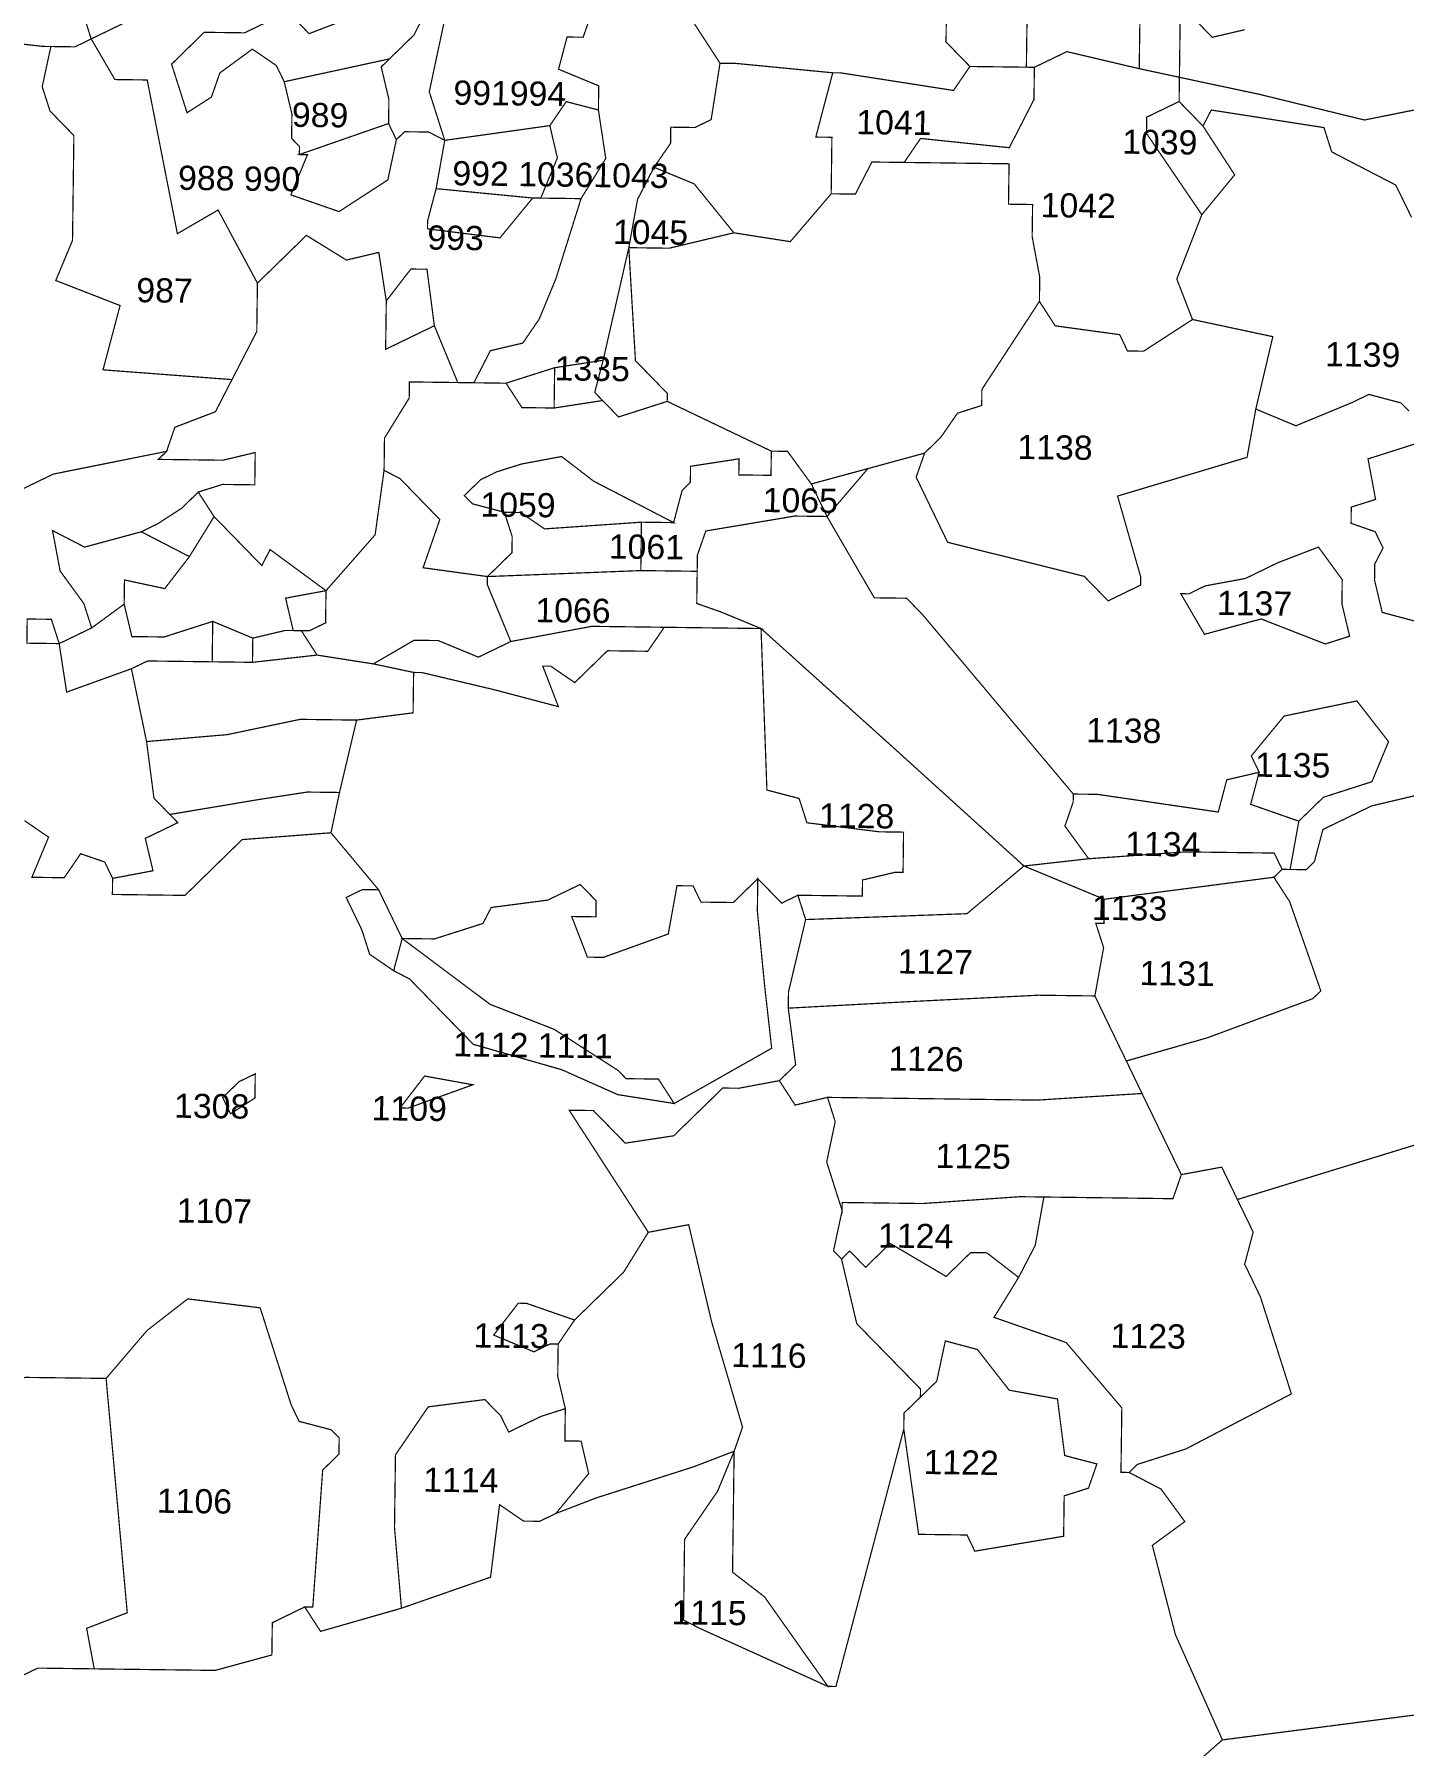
# Model space of a CAD drawing. Header units: metres. Extents: x 259177 to 277314, y 2171367 to 2185445.
# Drawn here: x 268473 to 269147, y 2173006 to 2173847 of the extents above; entities that cross this region are included whole.
import ezdxf

# ---------------------------------------------------------------- set-up
doc = ezdxf.new("R2010")
doc.units = ezdxf.units.M
doc.header["$MEASUREMENT"] = 0
doc.layers.add('SURVEY NO.', color=7, linetype='Continuous')
doc.layers.add('SURVEY PLOT BOUNDARY', color=35, linetype='Continuous')
doc.styles.add('PDF Arial', font='arial.ttf')

# ---------------------------------------------------------------- blocks, each defined once
blk = doc.blocks.new('FEWEWFEWQT')
at = {"layer": 'SURVEY PLOT BOUNDARY', "lineweight": 18, "const_width": 0.001}
for points in [[(282140.5568, 2174205.6694), (282140.5301, 2174205.6628), (282140.5101, 2174205.6828)], [(282140.5034, 2174205.6761), (282140.5034, 2174205.6561), (282140.5034, 2174205.6294), (282140.4701, 2174205.6361), (282140.4701, 2174205.6894)], [(282140.4701, 2174205.6894), (282140.4701, 2174205.6361), (282140.4101, 2174205.6494), (282140.3834, 2174205.6361), (282140.3768, 2174205.6361), (282140.3768, 2174205.6828)], [(282140.3101, 2174205.6894), (282140.3101, 2174205.6561), (282140.3301, 2174205.6361), (282140.3168, 2174205.6161), (282140.2235, 2174205.6294), (282140.2168, 2174205.6294), (282140.1368, 2174205.6361), (282140.1235, 2174205.6361), (282140.0968, 2174205.6761)], [(282140.7501, 2174205.6761), (282140.7368, 2174205.6561), (282140.7368, 2174205.6427), (282140.7501, 2174205.6161), (282140.6568, 2174205.5961), (282140.5701, 2174205.6161), (282140.5034, 2174205.6294), (282140.5034, 2174205.6561), (282140.5034, 2174205.6761)], [(282140.5101, 2174205.6828), (282140.5301, 2174205.6628), (282140.5568, 2174205.6694)], [(282139.8968, 2174205.6761), (282139.8835, 2174205.6094), (282139.8968, 2174205.5694), (282139.8835, 2174205.5761), (282139.8635, 2174205.5761), (282139.8568, 2174205.5694), (282139.8502, 2174205.5827), (282139.8502, 2174205.6027), (282139.8435, 2174205.6294), (282139.8502, 2174205.6361), (282139.8702, 2174205.6561), (282139.8835, 2174205.6828)], [(282139.8168, 2174205.6694), (282139.7835, 2174205.6561), (282139.7702, 2174205.6694)], [(282139.6568, 2174205.6761), (282139.6035, 2174205.6494), (282139.5968, 2174205.6694)], [(282140.0968, 2174205.6761), (282140.1235, 2174205.6361), (282140.1168, 2174205.5894), (282140.1035, 2174205.5827), (282140.0835, 2174205.5827), (282140.0835, 2174205.5694), (282140.0701, 2174205.5494), (282140.0568, 2174205.5227), (282140.0501, 2174205.4827), (282140.0301, 2174205.3894), (282139.9901, 2174205.3827), (282139.9501, 2174205.3694), (282139.9368, 2174205.3694), (282139.9235, 2174205.3694), (282139.9368, 2174205.3961), (282139.9635, 2174205.4027), (282139.9768, 2174205.4227), (282139.9901, 2174205.4561), (282140.0101, 2174205.5227), (282140.0301, 2174205.5561), (282140.0235, 2174205.5961), (282140.0235, 2174205.6161), (282139.9901, 2174205.6294), (282139.9968, 2174205.6561), (282140.0101, 2174205.6561), (282140.0168, 2174205.6761)], [(282139.6968, 2174205.6561), (282139.6702, 2174205.6294), (282139.6835, 2174205.5894), (282139.7035, 2174205.6027), (282139.7102, 2174205.6227), (282139.7368, 2174205.6427), (282139.7568, 2174205.6294), (282139.7635, 2174205.6161), (282139.7702, 2174205.5894), (282139.7702, 2174205.5694), (282139.7768, 2174205.5627), (282139.7768, 2174205.5561), (282139.7835, 2174205.5561), (282139.7702, 2174205.5227), (282139.8102, 2174205.5094), (282139.8502, 2174205.5361), (282139.8568, 2174205.5694), (282139.8635, 2174205.5761), (282139.8835, 2174205.5761), (282139.8968, 2174205.5694), (282139.8902, 2174205.5294), (282139.8835, 2174205.5027), (282139.8835, 2174205.4961), (282139.9435, 2174205.4894), (282139.9701, 2174205.5227), (282139.9768, 2174205.5227), (282140.0101, 2174205.5227), (282139.9901, 2174205.4561), (282139.9768, 2174205.4227), (282139.9635, 2174205.4027), (282139.9368, 2174205.3961), (282139.9235, 2174205.3694), (282139.9102, 2174205.3694), (282139.8902, 2174205.4161), (282139.8835, 2174205.4627), (282139.8702, 2174205.4627), (282139.8502, 2174205.4361), (282139.8435, 2174205.4761), (282139.8168, 2174205.4694), (282139.7835, 2174205.4894), (282139.7435, 2174205.4494), (282139.7102, 2174205.5094), (282139.6768, 2174205.4894), (282139.6502, 2174205.6161), (282139.6235, 2174205.6161), (282139.6035, 2174205.6494), (282139.6568, 2174205.6761)], [(282139.4968, 2174205.6494), (282139.5635, 2174205.6427), (282139.5702, 2174205.6427), (282139.5635, 2174205.6094), (282139.5702, 2174205.5894), (282139.5902, 2174205.5694), (282139.5902, 2174205.5494), (282139.5902, 2174205.5027), (282139.5902, 2174205.4827), (282139.5768, 2174205.4494), (282139.6302, 2174205.4294), (282139.6168, 2174205.3761), (282139.7235, 2174205.3694), (282139.7102, 2174205.3427), (282139.6768, 2174205.3294), (282139.6702, 2174205.3094), (282139.5768, 2174205.2894), (282139.5368, 2174205.2694)], [(282140.6968, 2174205.5161), (282140.6834, 2174205.5427), (282140.6301, 2174205.5694), (282140.6234, 2174205.5894), (282140.5301, 2174205.6027), (282140.5234, 2174205.5894), (282140.5034, 2174205.6094), (282140.5034, 2174205.6294), (282140.5701, 2174205.6161), (282140.6568, 2174205.5961), (282140.7501, 2174205.6161)], [(282140.7034, 2174205.1827), (282140.6768, 2174205.1894), (282140.6701, 2174205.216), (282140.6701, 2174205.2294), (282140.6768, 2174205.2427), (282140.6701, 2174205.256), (282140.6501, 2174205.2627), (282140.6501, 2174205.2761), (282140.6701, 2174205.2827), (282140.6634, 2174205.3161), (282140.7034, 2174205.3294)], [(282140.6968, 2174205.3561), (282140.6901, 2174205.3627), (282140.6634, 2174205.3694), (282140.6501, 2174205.3627), (282140.6034, 2174205.3427), (282140.5701, 2174205.3561), (282140.5834, 2174205.4161), (282140.5168, 2174205.4294), (282140.5034, 2174205.4627), (282140.5234, 2174205.5161), (282140.5501, 2174205.5494), (282140.5234, 2174205.5894), (282140.5301, 2174205.6027), (282140.6234, 2174205.5894), (282140.6301, 2174205.5694), (282140.6834, 2174205.5427), (282140.6968, 2174205.5161)], [(282140.7034, 2174205.3294), (282140.6634, 2174205.3161), (282140.6701, 2174205.2827), (282140.6501, 2174205.2761), (282140.6501, 2174205.2627), (282140.6701, 2174205.256), (282140.6768, 2174205.2427), (282140.6701, 2174205.2294), (282140.6701, 2174205.216), (282140.6768, 2174205.1894), (282140.7034, 2174205.1827)], [(282140.7234, 2174205.0427), (282140.6701, 2174205.0294), (282140.6301, 2174205.0094), (282140.6234, 2174204.9827), (282140.6168, 2174204.976), (282140.6034, 2174204.976), (282140.6101, 2174205.016), (282140.6301, 2174205.036), (282140.6701, 2174205.0494), (282140.6834, 2174205.0827), (282140.6568, 2174205.116), (282140.5968, 2174205.1027), (282140.5701, 2174205.0694), (282140.5768, 2174205.056), (282140.5501, 2174205.0494), (282140.5434, 2174205.0227), (282140.4434, 2174205.036), (282140.4234, 2174205.036), (282140.2968, 2174205.1827), (282140.2835, 2174205.196), (282140.2568, 2174205.196), (282140.2168, 2174205.2627), (282140.2501, 2174205.3027), (282140.2968, 2174205.3161), (282140.2901, 2174205.2961), (282140.3168, 2174205.2427), (282140.4301, 2174205.216), (282140.4501, 2174205.196), (282140.4768, 2174205.2094), (282140.4768, 2174205.216), (282140.4568, 2174205.2827), (282140.5634, 2174205.3161), (282140.5701, 2174205.3561), (282140.6034, 2174205.3427), (282140.6501, 2174205.3627), (282140.6634, 2174205.3694), (282140.6901, 2174205.3627), (282140.6968, 2174205.3561)], [(282139.5368, 2174205.2694), (282139.5768, 2174205.2894), (282139.6702, 2174205.3094), (282139.6635, 2174205.3027), (282139.7168, 2174205.3027), (282139.7435, 2174205.3094), (282139.7435, 2174205.2827), (282139.7168, 2174205.2827), (282139.6968, 2174205.2761), (282139.6835, 2174205.2627), (282139.6635, 2174205.2494), (282139.6502, 2174205.2427), (282139.6035, 2174205.2294), (282139.5768, 2174205.2427), (282139.5835, 2174205.2094), (282139.6035, 2174205.1827), (282139.6102, 2174205.1627), (282139.5835, 2174205.1494), (282139.5768, 2174205.1694), (282139.5568, 2174205.1694)], [(282139.5568, 2174205.1494), (282139.5835, 2174205.1494), (282139.5902, 2174205.1094), (282139.6435, 2174205.1294), (282139.6568, 2174205.0694), (282139.6635, 2174205.0227), (282139.6768, 2174205.0094), (282139.6835, 2174205.0027), (282139.6568, 2174204.9894), (282139.6635, 2174204.9627), (282139.6302, 2174204.956), (282139.6235, 2174204.9694), (282139.6035, 2174204.976), (282139.5902, 2174204.956), (282139.5635, 2174204.956), (282139.5768, 2174204.9894), (282139.5568, 2174205.0027)], [(282140.7501, 2174204.7627), (282140.5634, 2174204.7027), (282140.5501, 2174204.7293), (282140.5168, 2174204.7227), (282140.5101, 2174204.736), (282140.4834, 2174204.7893), (282140.4701, 2174204.816), (282140.5368, 2174204.836), (282140.6234, 2174204.8694), (282140.6301, 2174204.876), (282140.6034, 2174204.9494), (282140.5901, 2174204.9694), (282140.5968, 2174204.976), (282140.6034, 2174204.976), (282140.6168, 2174204.976), (282140.6234, 2174204.9827), (282140.6301, 2174205.0094), (282140.6701, 2174205.0294), (282140.7234, 2174205.0427)], [(282139.5568, 2174205.0027), (282139.5768, 2174204.9894), (282139.5635, 2174204.956), (282139.5902, 2174204.956), (282139.6035, 2174204.976), (282139.6235, 2174204.9694), (282139.6302, 2174204.956), (282139.6302, 2174204.9427), (282139.6902, 2174204.9427), (282139.7368, 2174204.9894), (282139.8102, 2174204.996), (282139.8502, 2174204.9494), (282139.8368, 2174204.9494), (282139.8235, 2174204.9427), (282139.8368, 2174204.916), (282139.8435, 2174204.896), (282139.8635, 2174204.8827), (282139.8768, 2174204.876), (282139.9035, 2174204.8493), (282139.9302, 2174204.8227), (282140.0035, 2174204.8027), (282140.0501, 2174204.7827), (282140.0968, 2174204.776), (282140.1768, 2174204.8227), (282140.1701, 2174204.876), (282140.1635, 2174204.936), (282140.1635, 2174204.9627), (282140.1768, 2174204.9494), (282140.1835, 2174204.9427), (282140.1968, 2174204.9494), (282140.2035, 2174204.9294), (282140.1901, 2174204.8694), (282140.1901, 2174204.856), (282140.1968, 2174204.8093), (282140.1835, 2174204.796), (282140.1501, 2174204.7893), (282140.1368, 2174204.7893), (282140.0968, 2174204.7493), (282140.0568, 2174204.7427), (282140.0301, 2174204.7693), (282140.0101, 2174204.7693), (282140.0768, 2174204.6693), (282140.0568, 2174204.636), (282140.0168, 2174204.596), (282139.9768, 2174204.6093), (282139.9701, 2174204.6093), (282139.9501, 2174204.5827), (282139.9835, 2174204.5693), (282139.9968, 2174204.576), (282140.0035, 2174204.576), (282140.0035, 2174204.5693), (282140.0035, 2174204.5493), (282140.0101, 2174204.5227), (282139.9901, 2174204.516), (282139.9635, 2174204.5027), (282139.9568, 2174204.516), (282139.9435, 2174204.5293), (282139.8968, 2174204.5227), (282139.8702, 2174204.4827), (282139.8702, 2174204.4226), (282139.8768, 2174204.356), (282139.8102, 2174204.336), (282139.7968, 2174204.356), (282139.8035, 2174204.356), (282139.8102, 2174204.4693), (282139.8235, 2174204.4827), (282139.8235, 2174204.496), (282139.8168, 2174204.5027), (282139.7902, 2174204.5093), (282139.7835, 2174204.5227), (282139.7568, 2174204.6027), (282139.6968, 2174204.6093), (282139.6635, 2174204.5827), (282139.6302, 2174204.5427), (282139.5635, 2174204.5427)], [(282140.7901, 2174204.2893), (282140.6501, 2174204.2693), (282140.5568, 2174204.256), (282140.5168, 2174204.3426), (282140.4968, 2174204.416), (282140.5234, 2174204.436), (282140.5034, 2174204.4626), (282140.4768, 2174204.476), (282140.4834, 2174204.4827), (282140.5234, 2174204.496), (282140.6101, 2174204.5427), (282140.5968, 2174204.5827), (282140.5834, 2174204.6227), (282140.5701, 2174204.6493), (282140.5768, 2174204.676), (282140.5634, 2174204.7027), (282140.7501, 2174204.7627)], [(282139.5235, 2174204.276), (282139.5768, 2174204.3026), (282139.6235, 2174204.3026), (282139.7235, 2174204.3026), (282139.7702, 2174204.316), (282139.7702, 2174204.3426), (282139.7968, 2174204.356), (282139.8102, 2174204.336), (282139.8768, 2174204.356), (282139.9501, 2174204.3826), (282139.9568, 2174204.4426), (282139.9768, 2174204.4293), (282139.9901, 2174204.4293), (282140.0035, 2174204.436), (282140.0368, 2174204.4493), (282140.1168, 2174204.476), (282140.1501, 2174204.4893), (282140.1368, 2174204.456), (282140.1101, 2174204.416), (282140.1101, 2174204.376), (282140.1101, 2174204.3493), (282140.1235, 2174204.3426), (282140.2301, 2174204.296), (282140.2368, 2174204.296), (282140.2901, 2174204.5093), (282140.3035, 2174204.4226), (282140.3435, 2174204.4226), (282140.3501, 2174204.4093), (282140.4234, 2174204.4226), (282140.4234, 2174204.456), (282140.4434, 2174204.4626), (282140.4501, 2174204.4827), (282140.4234, 2174204.4893), (282140.4168, 2174204.536), (282140.3768, 2174204.5427), (282140.3501, 2174204.576), (282140.3235, 2174204.5827), (282140.3168, 2174204.5493), (282140.3101, 2174204.5427), (282140.3035, 2174204.536), (282140.3035, 2174204.5427), (282140.2835, 2174204.5627), (282140.2501, 2174204.596), (282140.2368, 2174204.6493), (282140.2435, 2174204.656), (282140.2568, 2174204.6427), (282140.2768, 2174204.6627), (282140.3235, 2174204.636), (282140.3435, 2174204.656), (282140.3568, 2174204.656), (282140.3834, 2174204.636), (282140.3635, 2174204.6027), (282140.4234, 2174204.5827), (282140.4701, 2174204.5293), (282140.4701, 2174204.476), (282140.4768, 2174204.476), (282140.5034, 2174204.4626), (282140.5234, 2174204.436), (282140.4968, 2174204.416), (282140.5168, 2174204.3426), (282140.5568, 2174204.256), (282140.4901, 2174204.196)]]:
    blk.add_lwpolyline(points, dxfattribs=at)
for points in [[(282139.6435, 2174205.7161), (282139.5968, 2174205.6961), (282139.5968, 2174205.6694), (282139.6035, 2174205.6494), (282139.5902, 2174205.6427), (282139.5702, 2174205.6427), (282139.5635, 2174205.6427), (282139.4968, 2174205.6494), (282139.5368, 2174205.7294), (282139.5568, 2174205.7294), (282139.6635, 2174205.7561), (282139.7102, 2174205.7761), (282139.7168, 2174205.7561)], [(282139.8502, 2174205.6361), (282139.7635, 2174205.6161), (282139.7568, 2174205.6294), (282139.7368, 2174205.6427), (282139.7102, 2174205.6227), (282139.7035, 2174205.6027), (282139.6835, 2174205.5894), (282139.6702, 2174205.6294), (282139.6968, 2174205.6561), (282139.7302, 2174205.6561), (282139.7568, 2174205.6694), (282139.7702, 2174205.6694), (282139.7835, 2174205.6561), (282139.8168, 2174205.6694), (282139.8768, 2174205.7028), (282139.8835, 2174205.6828), (282139.8702, 2174205.6561)], [(282140.0235, 2174205.5961), (282139.9968, 2174205.6027), (282139.9835, 2174205.5827), (282139.8968, 2174205.5694), (282139.8835, 2174205.6094), (282139.8968, 2174205.6761), (282139.9302, 2174205.6894), (282139.9435, 2174205.6894), (282139.9501, 2174205.6894), (282139.9768, 2174205.6894), (282139.9968, 2174205.6828), (282140.0168, 2174205.6761), (282140.0101, 2174205.6561), (282139.9968, 2174205.6561), (282139.9901, 2174205.6294), (282140.0235, 2174205.6161)], [(282140.3768, 2174205.6828), (282140.3768, 2174205.6361), (282140.3301, 2174205.6361), (282140.3101, 2174205.6561), (282140.3101, 2174205.6894), (282140.3301, 2174205.6961)], [(282139.7435, 2174205.4494), (282139.7435, 2174205.4094), (282139.7235, 2174205.3694), (282139.6168, 2174205.3761), (282139.6302, 2174205.4294), (282139.5768, 2174205.4494), (282139.5902, 2174205.4827), (282139.5902, 2174205.5027), (282139.5902, 2174205.5494), (282139.5902, 2174205.5694), (282139.5702, 2174205.5894), (282139.5635, 2174205.6094), (282139.5702, 2174205.6427), (282139.5902, 2174205.6427), (282139.6035, 2174205.6494), (282139.6235, 2174205.6161), (282139.6502, 2174205.6161), (282139.6768, 2174205.4894), (282139.7102, 2174205.5094)], [(282140.4701, 2174205.6361), (282140.5034, 2174205.6294), (282140.5034, 2174205.6094), (282140.4768, 2174205.5961), (282140.4768, 2174205.5827), (282140.5234, 2174205.5161), (282140.5034, 2174205.4627), (282140.5168, 2174205.4294), (282140.4768, 2174205.4027), (282140.4634, 2174205.4027), (282140.4568, 2174205.4161), (282140.4034, 2174205.4227), (282140.3901, 2174205.4427), (282140.3901, 2174205.4627), (282140.3834, 2174205.4961), (282140.3834, 2174205.5227), (282140.3635, 2174205.5227), (282140.3635, 2174205.5561), (282140.3101, 2174205.5561), (282140.2768, 2174205.5561), (282140.2901, 2174205.5761), (282140.3635, 2174205.5694), (282140.3834, 2174205.6094), (282140.3834, 2174205.6361), (282140.4101, 2174205.6494)], [(282139.8502, 2174205.5827), (282139.7768, 2174205.5561), (282139.7768, 2174205.5627), (282139.7702, 2174205.5694), (282139.7702, 2174205.5894), (282139.7635, 2174205.6161), (282139.8502, 2174205.6361), (282139.8435, 2174205.6294), (282139.8502, 2174205.6027)], [(282140.2168, 2174205.6294), (282140.2101, 2174205.6027), (282140.2035, 2174205.5761), (282140.2168, 2174205.5761), (282140.2168, 2174205.5294), (282140.1835, 2174205.4894), (282140.1368, 2174205.4961), (282140.1035, 2174205.5361), (282140.0701, 2174205.5494), (282140.0835, 2174205.5694), (282140.0835, 2174205.5827), (282140.1035, 2174205.5827), (282140.1168, 2174205.5894), (282140.1235, 2174205.6361), (282140.1368, 2174205.6361)], [(282140.3834, 2174205.6361), (282140.3834, 2174205.6094), (282140.3635, 2174205.5694), (282140.2901, 2174205.5761), (282140.2768, 2174205.5561), (282140.2501, 2174205.5561), (282140.2368, 2174205.5294), (282140.2168, 2174205.5294), (282140.2168, 2174205.5761), (282140.2035, 2174205.5761), (282140.2101, 2174205.6027), (282140.2168, 2174205.6294), (282140.2235, 2174205.6294), (282140.3168, 2174205.6161), (282140.3301, 2174205.6361), (282140.3768, 2174205.6361)], [(282140.0101, 2174205.5227), (282139.9768, 2174205.5227), (282139.9901, 2174205.5561), (282139.9835, 2174205.5827), (282139.9968, 2174205.6027), (282140.0235, 2174205.5961), (282140.0301, 2174205.5561)], [(282140.5234, 2174205.5894), (282140.5501, 2174205.5494), (282140.5234, 2174205.5161), (282140.4768, 2174205.5827), (282140.4768, 2174205.5961), (282140.5034, 2174205.6094)], [(282139.8568, 2174205.5694), (282139.8502, 2174205.5361), (282139.8102, 2174205.5094), (282139.7702, 2174205.5227), (282139.7835, 2174205.5561), (282139.7768, 2174205.5561), (282139.8502, 2174205.5827)], [(282139.9701, 2174205.5227), (282139.8902, 2174205.5294), (282139.8968, 2174205.5694), (282139.9835, 2174205.5827), (282139.9901, 2174205.5561), (282139.9768, 2174205.5227)], [(282140.2768, 2174205.5561), (282140.3101, 2174205.5561), (282140.3635, 2174205.5561), (282140.3635, 2174205.5227), (282140.3834, 2174205.5227), (282140.3834, 2174205.4961), (282140.3901, 2174205.4627), (282140.3901, 2174205.4427), (282140.3435, 2174205.3694), (282140.3435, 2174205.3561), (282140.3235, 2174205.3494), (282140.3101, 2174205.3294), (282140.2968, 2174205.3161), (282140.2501, 2174205.3027), (282140.2035, 2174205.2894), (282140.1835, 2174205.3161), (282140.1701, 2174205.3161), (282140.0835, 2174205.3561), (282140.0835, 2174205.3627), (282140.0568, 2174205.3894), (282140.0501, 2174205.4827), (282140.0835, 2174205.4827), (282140.1368, 2174205.4961), (282140.1835, 2174205.4894), (282140.2168, 2174205.5294), (282140.2368, 2174205.5294), (282140.2501, 2174205.5561)], [(282140.1368, 2174205.4961), (282140.0835, 2174205.4827), (282140.0501, 2174205.4827), (282140.0568, 2174205.5227), (282140.0701, 2174205.5494), (282140.1035, 2174205.5361)], [(282139.9701, 2174205.5227), (282139.9435, 2174205.4894), (282139.8835, 2174205.4961), (282139.8835, 2174205.5027), (282139.8902, 2174205.5294)], [(282139.8502, 2174205.4361), (282139.8502, 2174205.3961), (282139.8902, 2174205.4161), (282139.9102, 2174205.3694), (282139.8702, 2174205.3694), (282139.8702, 2174205.3561), (282139.8502, 2174205.3227), (282139.8502, 2174205.2961), (282139.8435, 2174205.2427), (282139.8035, 2174205.196), (282139.7568, 2174205.2294), (282139.7502, 2174205.216), (282139.7102, 2174205.256), (282139.6968, 2174205.2761), (282139.7168, 2174205.2827), (282139.7435, 2174205.2827), (282139.7435, 2174205.3094), (282139.7168, 2174205.3027), (282139.6635, 2174205.3027), (282139.6702, 2174205.3094), (282139.6768, 2174205.3294), (282139.7102, 2174205.3427), (282139.7235, 2174205.3694), (282139.7435, 2174205.4094), (282139.7435, 2174205.4494), (282139.7835, 2174205.4894), (282139.8168, 2174205.4694), (282139.8435, 2174205.4761)], [(282140.0835, 2174205.3561), (282140.0435, 2174205.3427), (282140.0301, 2174205.3561), (282140.0235, 2174205.3627), (282140.0301, 2174205.3894), (282140.0501, 2174205.4827), (282140.0568, 2174205.3894), (282140.0835, 2174205.3627)], [(282139.8902, 2174205.4161), (282139.8502, 2174205.3961), (282139.8502, 2174205.4361), (282139.8702, 2174205.4627), (282139.8835, 2174205.4627)], [(282140.5168, 2174205.4294), (282140.5834, 2174205.4161), (282140.5701, 2174205.3561), (282140.5634, 2174205.3161), (282140.4568, 2174205.2827), (282140.4768, 2174205.216), (282140.4768, 2174205.2094), (282140.4501, 2174205.196), (282140.4301, 2174205.216), (282140.3168, 2174205.2427), (282140.2901, 2174205.2961), (282140.2968, 2174205.3161), (282140.3101, 2174205.3294), (282140.3235, 2174205.3494), (282140.3435, 2174205.3561), (282140.3435, 2174205.3694), (282140.3901, 2174205.4427), (282140.4034, 2174205.4227), (282140.4568, 2174205.4161), (282140.4634, 2174205.4027), (282140.4768, 2174205.4027)], [(282139.9901, 2174205.3494), (282139.9635, 2174205.3494), (282139.9501, 2174205.3694), (282139.9901, 2174205.3827)], [(282140.0301, 2174205.3561), (282139.9901, 2174205.3494), (282139.9901, 2174205.3827), (282140.0301, 2174205.3894), (282140.0235, 2174205.3627)], [(282139.9102, 2174205.3694), (282139.9235, 2174205.3694), (282139.9368, 2174205.3694), (282139.9501, 2174205.3694), (282139.9635, 2174205.3494), (282139.9901, 2174205.3494), (282140.0301, 2174205.3561), (282140.0435, 2174205.3427), (282140.0835, 2174205.3561), (282140.1701, 2174205.3161), (282140.1701, 2174205.2961), (282140.1435, 2174205.2961), (282140.1435, 2174205.3094), (282140.1035, 2174205.3027), (282140.1035, 2174205.2894), (282140.0968, 2174205.2827), (282140.0901, 2174205.256), (282140.0235, 2174205.2894), (282139.9968, 2174205.3094), (282139.9635, 2174205.3027), (282139.9435, 2174205.2961), (282139.9302, 2174205.2894), (282139.9168, 2174205.2761), (282139.9235, 2174205.2694), (282139.9501, 2174205.2627), (282139.9568, 2174205.2427), (282139.9568, 2174205.2294), (282139.9368, 2174205.2094), (282139.8835, 2174205.216), (282139.8968, 2174205.256), (282139.8635, 2174205.2894), (282139.8502, 2174205.2961), (282139.8502, 2174205.3227), (282139.8702, 2174205.3561), (282139.8702, 2174205.3694)], [(282140.0635, 2174205.256), (282139.9835, 2174205.2494), (282139.9635, 2174205.2627), (282139.9501, 2174205.2627), (282139.9235, 2174205.2694), (282139.9168, 2174205.2761), (282139.9302, 2174205.2894), (282139.9435, 2174205.2961), (282139.9635, 2174205.3027), (282139.9968, 2174205.3094), (282140.0235, 2174205.2894), (282140.0901, 2174205.256)], [(282140.2035, 2174205.2894), (282140.2168, 2174205.2627), (282140.1901, 2174205.2627), (282140.1168, 2174205.2494), (282140.1101, 2174205.2294), (282140.1101, 2174205.216), (282140.0635, 2174205.216), (282140.0635, 2174205.236), (282140.0635, 2174205.256), (282140.0901, 2174205.256), (282140.0968, 2174205.2827), (282140.1035, 2174205.2894), (282140.1035, 2174205.3027), (282140.1435, 2174205.3094), (282140.1435, 2174205.2961), (282140.1701, 2174205.2961), (282140.1701, 2174205.3161), (282140.1835, 2174205.3161)], [(282139.9368, 2174205.2094), (282139.9368, 2174205.2027), (282139.9568, 2174205.156), (282139.9302, 2174205.1427), (282139.8968, 2174205.156), (282139.8768, 2174205.156), (282139.8435, 2174205.136), (282139.7968, 2174205.1427), (282139.7835, 2174205.1627), (282139.7902, 2174205.1627), (282139.8035, 2174205.1694), (282139.8035, 2174205.196), (282139.8435, 2174205.2427), (282139.8502, 2174205.2961), (282139.8635, 2174205.2894), (282139.8968, 2174205.256), (282139.8835, 2174205.216)], [(282140.2035, 2174205.2894), (282140.2501, 2174205.3027), (282140.2168, 2174205.2627)], [(282139.6902, 2174205.2227), (282139.6502, 2174205.2427), (282139.6635, 2174205.2494), (282139.6835, 2174205.2627), (282139.6968, 2174205.2761), (282139.7102, 2174205.256)], [(282139.8035, 2174205.196), (282139.7702, 2174205.1894), (282139.7768, 2174205.1627), (282139.7702, 2174205.1627), (282139.7435, 2174205.156), (282139.7102, 2174205.1694), (282139.6702, 2174205.156), (282139.6435, 2174205.156), (282139.6368, 2174205.1827), (282139.6368, 2174205.2027), (282139.6702, 2174205.196), (282139.6902, 2174205.2227), (282139.7102, 2174205.256), (282139.7502, 2174205.216), (282139.7568, 2174205.2294)], [(282140.0635, 2174205.256), (282140.0635, 2174205.236), (282140.0635, 2174205.216), (282139.9368, 2174205.2094), (282139.9568, 2174205.2294), (282139.9568, 2174205.2427), (282139.9501, 2174205.2627), (282139.9635, 2174205.2627), (282139.9835, 2174205.2494)], [(282140.4234, 2174205.036), (282140.4234, 2174205.0294), (282140.4168, 2174205.0094), (282140.4368, 2174204.9827), (282140.3834, 2174204.976), (282140.2701, 2174205.076), (282140.1635, 2174205.1694), (282140.1301, 2174205.1827), (282140.1101, 2174205.1894), (282140.1101, 2174205.216), (282140.1101, 2174205.2294), (282140.1168, 2174205.2494), (282140.1901, 2174205.2627), (282140.2168, 2174205.2627), (282140.2568, 2174205.196), (282140.2835, 2174205.196), (282140.2968, 2174205.1827)], [(282139.6502, 2174205.2427), (282139.6902, 2174205.2227), (282139.6702, 2174205.196), (282139.6368, 2174205.2027), (282139.6368, 2174205.1827), (282139.6102, 2174205.1627), (282139.6035, 2174205.1827), (282139.5835, 2174205.2094), (282139.5768, 2174205.2427), (282139.6035, 2174205.2294)], [(282140.6434, 2174205.196), (282140.6501, 2174205.1694), (282140.6301, 2174205.1627), (282140.5768, 2174205.1827), (282140.5301, 2174205.1694), (282140.5101, 2174205.2027), (282140.5168, 2174205.2027), (282140.5301, 2174205.2094), (282140.5634, 2174205.216), (282140.5901, 2174205.2294), (282140.6234, 2174205.2427), (282140.6434, 2174205.216)], [(282140.6434, 2174205.196), (282140.6434, 2174205.216), (282140.6234, 2174205.2427), (282140.5901, 2174205.2294), (282140.5634, 2174205.216), (282140.5301, 2174205.2094), (282140.5168, 2174205.2027), (282140.5101, 2174205.2027), (282140.5301, 2174205.1694), (282140.5768, 2174205.1827), (282140.6301, 2174205.1627), (282140.6501, 2174205.1694)], [(282140.1635, 2174205.1694), (282140.0968, 2174205.1694), (282140.0835, 2174205.1694), (282140.0501, 2174205.1694), (282140.0235, 2174205.1694), (282139.9568, 2174205.156), (282139.9368, 2174205.2027), (282139.9368, 2174205.2094), (282140.0635, 2174205.216), (282140.1101, 2174205.216), (282140.1101, 2174205.1894), (282140.1301, 2174205.1827)], [(282139.7902, 2174205.1627), (282139.7768, 2174205.1627), (282139.7702, 2174205.1894), (282139.8035, 2174205.196), (282139.8035, 2174205.1694)], [(282139.7102, 2174205.1694), (282139.7102, 2174205.136), (282139.6568, 2174205.136), (282139.6435, 2174205.1294), (282139.5902, 2174205.1094), (282139.5835, 2174205.1494), (282139.6102, 2174205.1627), (282139.6368, 2174205.1827), (282139.6435, 2174205.156), (282139.6702, 2174205.156)], [(282139.5835, 2174205.1494), (282139.5568, 2174205.1494), (282139.5568, 2174205.1694), (282139.5768, 2174205.1694)], [(282139.7435, 2174205.156), (282139.7435, 2174205.136), (282139.7102, 2174205.136), (282139.7102, 2174205.1694)], [(282140.1635, 2174205.1694), (282140.1701, 2174205.036), (282140.1968, 2174205.0294), (282140.2035, 2174205.0094), (282140.2635, 2174205.0027), (282140.2835, 2174205.0027), (282140.2835, 2174204.9694), (282140.2768, 2174204.9694), (282140.2501, 2174204.9627), (282140.2501, 2174204.9494), (282140.1968, 2174204.9494), (282140.1835, 2174204.9427), (282140.1768, 2174204.9494), (282140.1635, 2174204.9627), (282140.1435, 2174204.9427), (282140.1168, 2174204.9427), (282140.1101, 2174204.956), (282140.0968, 2174204.956), (282140.0901, 2174204.916), (282140.0368, 2174204.896), (282140.0235, 2174204.896), (282140.0101, 2174204.9294), (282140.0301, 2174204.9294), (282140.0301, 2174204.9427), (282140.0168, 2174204.956), (282139.9901, 2174204.9427), (282139.9435, 2174204.936), (282139.9368, 2174204.9227), (282139.8968, 2174204.9094), (282139.8702, 2174204.9094), (282139.8502, 2174204.9494), (282139.8102, 2174204.996), (282139.8168, 2174205.0294), (282139.8302, 2174205.0894), (282139.8768, 2174205.096), (282139.8768, 2174205.1294), (282139.8835, 2174205.1294), (282139.9435, 2174205.116), (282139.9968, 2174205.1027), (282139.9835, 2174205.136), (282139.9901, 2174205.136), (282140.0101, 2174205.1227), (282140.0368, 2174205.1494), (282140.0701, 2174205.1494), (282140.0835, 2174205.1694), (282140.0968, 2174205.1694)], [(282139.9568, 2174205.156), (282140.0235, 2174205.1694), (282140.0501, 2174205.1694), (282140.0835, 2174205.1694), (282140.0701, 2174205.1494), (282140.0368, 2174205.1494), (282140.0101, 2174205.1227), (282139.9901, 2174205.136), (282139.9835, 2174205.136), (282139.9968, 2174205.1027), (282139.9435, 2174205.116), (282139.8835, 2174205.1294), (282139.8768, 2174205.1294), (282139.8435, 2174205.136), (282139.8768, 2174205.156), (282139.8968, 2174205.156), (282139.9302, 2174205.1427)], [(282140.3834, 2174204.976), (282140.3368, 2174204.936), (282140.2035, 2174204.9294), (282140.1968, 2174204.9494), (282140.2501, 2174204.9494), (282140.2501, 2174204.9627), (282140.2768, 2174204.9694), (282140.2835, 2174204.9694), (282140.2835, 2174205.0027), (282140.2635, 2174205.0027), (282140.2035, 2174205.0094), (282140.1968, 2174205.0294), (282140.1701, 2174205.036), (282140.1635, 2174205.1694), (282140.2701, 2174205.076)], [(282139.7768, 2174205.1627), (282139.7902, 2174205.1627), (282139.7835, 2174205.1627), (282139.7968, 2174205.1427), (282139.7435, 2174205.136), (282139.7435, 2174205.156), (282139.7702, 2174205.1627)], [(282139.8302, 2174205.0894), (282139.7835, 2174205.0894), (282139.7235, 2174205.076), (282139.6568, 2174205.0694), (282139.6435, 2174205.1294), (282139.6568, 2174205.136), (282139.7102, 2174205.136), (282139.7435, 2174205.136), (282139.7968, 2174205.1427), (282139.8435, 2174205.136), (282139.8768, 2174205.1294), (282139.8768, 2174205.096)], [(282140.6101, 2174205.016), (282140.5701, 2174205.0294), (282140.5768, 2174205.056), (282140.5701, 2174205.0694), (282140.5968, 2174205.1027), (282140.6568, 2174205.116), (282140.6834, 2174205.0827), (282140.6701, 2174205.0494), (282140.6301, 2174205.036)], [(282139.6568, 2174205.0694), (282139.7235, 2174205.076), (282139.7835, 2174205.0894), (282139.8302, 2174205.0894), (282139.8168, 2174205.0294), (282139.7902, 2174205.0294), (282139.7502, 2174205.0227), (282139.6768, 2174205.0094), (282139.6635, 2174205.0227)], [(282140.6034, 2174204.976), (282140.5968, 2174204.976), (282140.5901, 2174204.9894), (282140.5168, 2174204.9894), (282140.4368, 2174204.9827), (282140.4168, 2174205.0094), (282140.4234, 2174205.0294), (282140.4234, 2174205.036), (282140.4434, 2174205.036), (282140.5434, 2174205.0227), (282140.5501, 2174205.0494), (282140.5768, 2174205.056), (282140.5701, 2174205.0294), (282140.6101, 2174205.016)], [(282139.6768, 2174205.0094), (282139.7502, 2174205.0227), (282139.7902, 2174205.0294), (282139.8168, 2174205.0294), (282139.8102, 2174204.996), (282139.7368, 2174204.9894), (282139.6902, 2174204.9427), (282139.6302, 2174204.9427), (282139.6302, 2174204.956), (282139.6635, 2174204.9627), (282139.6568, 2174204.9894), (282139.6835, 2174205.0027)], [(282140.5968, 2174204.976), (282140.5901, 2174204.9694), (282140.4501, 2174204.9494), (282140.3834, 2174204.976), (282140.4368, 2174204.9827), (282140.5168, 2174204.9894), (282140.5901, 2174204.9894)], [(282140.4434, 2174204.8694), (282140.3968, 2174204.8694), (282140.2901, 2174204.8627), (282140.1901, 2174204.856), (282140.1901, 2174204.8694), (282140.2035, 2174204.9294), (282140.3368, 2174204.936), (282140.3834, 2174204.976), (282140.4501, 2174204.9494), (282140.4501, 2174204.9294), (282140.4434, 2174204.9294), (282140.4501, 2174204.9094)], [(282140.4701, 2174204.816), (282140.4434, 2174204.8694), (282140.4501, 2174204.9094), (282140.4434, 2174204.9294), (282140.4501, 2174204.9294), (282140.4501, 2174204.9494), (282140.5901, 2174204.9694), (282140.6034, 2174204.9494), (282140.6301, 2174204.876), (282140.6234, 2174204.8694), (282140.5368, 2174204.836)], [(282140.0968, 2174204.776), (282140.0835, 2174204.796), (282140.0568, 2174204.796), (282140.0501, 2174204.8027), (282139.9968, 2174204.836), (282139.9435, 2174204.856), (282139.8702, 2174204.9094), (282139.8968, 2174204.9094), (282139.9368, 2174204.9227), (282139.9435, 2174204.936), (282139.9901, 2174204.9427), (282140.0168, 2174204.956), (282140.0301, 2174204.9427), (282140.0301, 2174204.9294), (282140.0101, 2174204.9294), (282140.0235, 2174204.896), (282140.0368, 2174204.896), (282140.0901, 2174204.916), (282140.0968, 2174204.956), (282140.1101, 2174204.956), (282140.1168, 2174204.9427), (282140.1435, 2174204.9427), (282140.1635, 2174204.9627), (282140.1635, 2174204.936), (282140.1701, 2174204.876), (282140.1768, 2174204.8227)], [(282139.8702, 2174204.9094), (282139.8635, 2174204.8827), (282139.8435, 2174204.896), (282139.8368, 2174204.916), (282139.8235, 2174204.9427), (282139.8368, 2174204.9494), (282139.8502, 2174204.9494)], [(282139.8635, 2174204.8827), (282139.8702, 2174204.9094), (282139.9435, 2174204.856), (282139.9968, 2174204.836), (282140.0501, 2174204.8027), (282140.0568, 2174204.796), (282140.0835, 2174204.796), (282140.0968, 2174204.776), (282140.0501, 2174204.7827), (282140.0035, 2174204.8027), (282139.9302, 2174204.8227), (282139.9035, 2174204.8493), (282139.8768, 2174204.876)], [(282140.4701, 2174204.816), (282140.4834, 2174204.7893), (282140.3968, 2174204.7827), (282140.3301, 2174204.7827), (282140.2235, 2174204.7827), (282140.1968, 2174204.776), (282140.1835, 2174204.796), (282140.1968, 2174204.8093), (282140.1901, 2174204.856), (282140.2901, 2174204.8627), (282140.3968, 2174204.8694), (282140.4434, 2174204.8694)], [(282139.7502, 2174204.776), (282139.7302, 2174204.7627), (282139.7235, 2174204.776), (282139.7368, 2174204.7893), (282139.7502, 2174204.796)], [(282139.7502, 2174204.776), (282139.7502, 2174204.796), (282139.7368, 2174204.7893), (282139.7235, 2174204.776), (282139.7302, 2174204.7627)], [(282139.9302, 2174204.7893), (282139.8768, 2174204.7693), (282139.8702, 2174204.7693), (282139.8902, 2174204.796)], [(282139.9302, 2174204.7893), (282139.8902, 2174204.796), (282139.8702, 2174204.7693), (282139.8768, 2174204.7693)], [(282140.2235, 2174204.7827), (282140.2301, 2174204.7627), (282140.2235, 2174204.7293), (282140.2368, 2174204.6893), (282140.2301, 2174204.656), (282140.2368, 2174204.6493), (282140.2501, 2174204.596), (282140.2835, 2174204.5627), (282140.3035, 2174204.5427), (282140.3035, 2174204.536), (282140.2901, 2174204.5227), (282140.2901, 2174204.5093), (282140.2368, 2174204.296), (282140.2301, 2174204.296), (282140.1768, 2174204.3693), (282140.1501, 2174204.3893), (282140.1501, 2174204.4827), (282140.1501, 2174204.4893), (282140.1568, 2174204.5093), (282140.1301, 2174204.596), (282140.1101, 2174204.676), (282140.0768, 2174204.6693), (282140.0101, 2174204.7693), (282140.0301, 2174204.7693), (282140.0568, 2174204.7427), (282140.0968, 2174204.7493), (282140.1368, 2174204.7893), (282140.1501, 2174204.7893), (282140.1835, 2174204.796), (282140.1968, 2174204.776)], [(282140.5168, 2174204.7227), (282140.5101, 2174204.7027), (282140.4034, 2174204.7027), (282140.3834, 2174204.7027), (282140.3035, 2174204.696), (282140.2368, 2174204.696), (282140.2368, 2174204.6893), (282140.2235, 2174204.7293), (282140.2301, 2174204.7627), (282140.2235, 2174204.7827), (282140.3301, 2174204.7827), (282140.3968, 2174204.7827), (282140.4834, 2174204.7893), (282140.5101, 2174204.736)], [(282140.5634, 2174204.7027), (282140.5768, 2174204.676), (282140.5701, 2174204.6493), (282140.5834, 2174204.6227), (282140.5968, 2174204.5827), (282140.6101, 2174204.5427), (282140.5234, 2174204.496), (282140.4834, 2174204.4827), (282140.4768, 2174204.476), (282140.4701, 2174204.476), (282140.4701, 2174204.5293), (282140.4234, 2174204.5827), (282140.3635, 2174204.6027), (282140.3834, 2174204.636), (282140.3968, 2174204.6627), (282140.4034, 2174204.7027), (282140.5101, 2174204.7027), (282140.5168, 2174204.7227), (282140.5501, 2174204.7293)], [(282140.4034, 2174204.7027), (282140.3968, 2174204.6627), (282140.3834, 2174204.636), (282140.3568, 2174204.656), (282140.3435, 2174204.656), (282140.3235, 2174204.636), (282140.2768, 2174204.6627), (282140.2568, 2174204.6427), (282140.2435, 2174204.656), (282140.2368, 2174204.6493), (282140.2301, 2174204.656), (282140.2368, 2174204.6893), (282140.2368, 2174204.696), (282140.3035, 2174204.696), (282140.3834, 2174204.7027)], [(282140.1501, 2174204.4893), (282140.1168, 2174204.476), (282140.0368, 2174204.4493), (282140.0035, 2174204.436), (282140.0301, 2174204.4693), (282140.0235, 2174204.496), (282140.0101, 2174204.496), (282140.0101, 2174204.516), (282140.0101, 2174204.5227), (282140.0035, 2174204.5493), (282140.0035, 2174204.5693), (282140.0035, 2174204.576), (282140.0168, 2174204.596), (282140.0568, 2174204.636), (282140.0768, 2174204.6693), (282140.1101, 2174204.676), (282140.1301, 2174204.596), (282140.1568, 2174204.5093)], [(282139.7968, 2174204.356), (282139.7702, 2174204.3426), (282139.7702, 2174204.316), (282139.7235, 2174204.3026), (282139.6235, 2174204.3026), (282139.6168, 2174204.336), (282139.6502, 2174204.3493), (282139.6302, 2174204.5427), (282139.6635, 2174204.5827), (282139.6968, 2174204.6093), (282139.7568, 2174204.6027), (282139.7835, 2174204.5227), (282139.7902, 2174204.5093), (282139.8168, 2174204.5027), (282139.8235, 2174204.496), (282139.8235, 2174204.4827), (282139.8102, 2174204.4693), (282139.8035, 2174204.356)], [(282140.0168, 2174204.596), (282140.0035, 2174204.576), (282139.9968, 2174204.576), (282139.9835, 2174204.5693), (282139.9501, 2174204.5827), (282139.9701, 2174204.6093), (282139.9768, 2174204.6093)], [(282140.4234, 2174204.456), (282140.4234, 2174204.4226), (282140.3501, 2174204.4093), (282140.3435, 2174204.4226), (282140.3035, 2174204.4226), (282140.2901, 2174204.5093), (282140.2901, 2174204.5227), (282140.3035, 2174204.536), (282140.3101, 2174204.5427), (282140.3168, 2174204.5493), (282140.3235, 2174204.5827), (282140.3501, 2174204.576), (282140.3768, 2174204.5427), (282140.4168, 2174204.536), (282140.4234, 2174204.4893), (282140.4501, 2174204.4827), (282140.4434, 2174204.4626)], [(282139.6235, 2174204.3026), (282139.5768, 2174204.3026), (282139.5235, 2174204.276), (282139.5235, 2174204.2826), (282139.5035, 2174204.3226), (282139.4968, 2174204.3226), (282139.5035, 2174204.3293), (282139.4702, 2174204.4893), (282139.4769, 2174204.496), (282139.4835, 2174204.496), (282139.5302, 2174204.536), (282139.5635, 2174204.5427), (282139.6302, 2174204.5427), (282139.6502, 2174204.3493), (282139.6168, 2174204.336)], [(282140.0101, 2174204.5227), (282140.0101, 2174204.516), (282140.0101, 2174204.496), (282140.0235, 2174204.496), (282140.0301, 2174204.4693), (282140.0035, 2174204.436), (282139.9901, 2174204.4293), (282139.9768, 2174204.4293), (282139.9568, 2174204.4426), (282139.9501, 2174204.3826), (282139.8768, 2174204.356), (282139.8702, 2174204.4226), (282139.8702, 2174204.4827), (282139.8968, 2174204.5227), (282139.9435, 2174204.5293), (282139.9568, 2174204.516), (282139.9635, 2174204.5027), (282139.9901, 2174204.516)], [(282140.2301, 2174204.296), (282140.1235, 2174204.3426), (282140.1101, 2174204.3493), (282140.1101, 2174204.376), (282140.1101, 2174204.416), (282140.1368, 2174204.456), (282140.1501, 2174204.4893), (282140.1501, 2174204.4827), (282140.1501, 2174204.3893), (282140.1768, 2174204.3693)], [(282140.1035, 2174203.8626), (282140.2035, 2174203.9559), (282140.3501, 2174204.0826), (282140.4901, 2174204.196), (282140.5568, 2174204.256), (282140.6501, 2174204.2693), (282140.7901, 2174204.2893), (282140.9567, 2174204.316), (282141.0967, 2174204.336), (282141.1434, 2174204.3426), (282141.1567, 2174204.3493), (282141.1501, 2174204.3426), (282140.8434, 2174204.2026), (282140.6034, 2174204.096), (282140.2968, 2174203.9559)]]:
    blk.add_lwpolyline(points, close=True, dxfattribs=at)
at = {"layer": 'SURVEY NO.', "char_height": 0.02, "attachment_point": 7, "style": 'PDF Arial'}
for s, insert in [('991994', (282139.9035, 2174205.5987)), ('989', (282139.7702, 2174205.5787)), ('1041', (282140.2368, 2174205.5787)), ('1039', (282140.4568, 2174205.5654)), ('992 10361043', (282139.9035, 2174205.5321)), ('988 990', (282139.6768, 2174205.5254)), ('1042', (282140.3901, 2174205.5121)), ('1045', (282140.0368, 2174205.4854)), ('993', (282139.8835, 2174205.4787)), ('987', (282139.6435, 2174205.4321)), ('1139', (282140.6268, 2174205.392)), ('1335', (282139.9901, 2174205.372)), ('1138', (282140.3735, 2174205.312)), ('1059', (282139.9302, 2174205.2587)), ('1065', (282140.1635, 2174205.2654)), ('1061', (282140.0368, 2174205.2254)), ('1137', (282140.5401, 2174205.1853)), ('1066', (282139.9768, 2174205.172)), ('1138', (282140.4334, 2174205.0787)), ('1135', (282140.5734, 2174205.052)), ('1128', (282140.2135, 2174205.0053)), ('1134', (282140.4668, 2174204.9853)), ('1133', (282140.4401, 2174204.932)), ('1127', (282140.2801, 2174204.8859)), ('1131', (282140.4801, 2174204.8786)), ('1112 1111', (282139.9135, 2174204.8126)), ('1126', (282140.2735, 2174204.8053)), ('1308', (282139.6835, 2174204.7586)), ('1109', (282139.8468, 2174204.7587)), ('1125', (282140.3135, 2174204.7253)), ('1107', (282139.6868, 2174204.672)), ('1124', (282140.2668, 2174204.6592)), ('1123', (282140.4601, 2174204.5786)), ('1113', (282139.9335, 2174204.572)), ('1116', (282140.1468, 2174204.5586)), ('1122', (282140.3068, 2174204.4725)), ('1114', (282139.8935, 2174204.4525)), ('1106', (282139.6735, 2174204.432)), ('1115', (282140.1001, 2174204.3453))]:
    blk.add_mtext(s, dxfattribs=dict(at, insert=insert))

msp = doc.modelspace()

# ---------------------------------------------------------------- block references
at = {"xscale": 594.7216958835667, "yscale": 594.7216958835667, "zscale": 594.7216958835667, "rotation": 359.254356221976}
msp.add_blockref('FEWEWFEWQT', (-184338996.59, -1288580324.59), dxfattribs=at)

doc.saveas('drawing.dxf')
